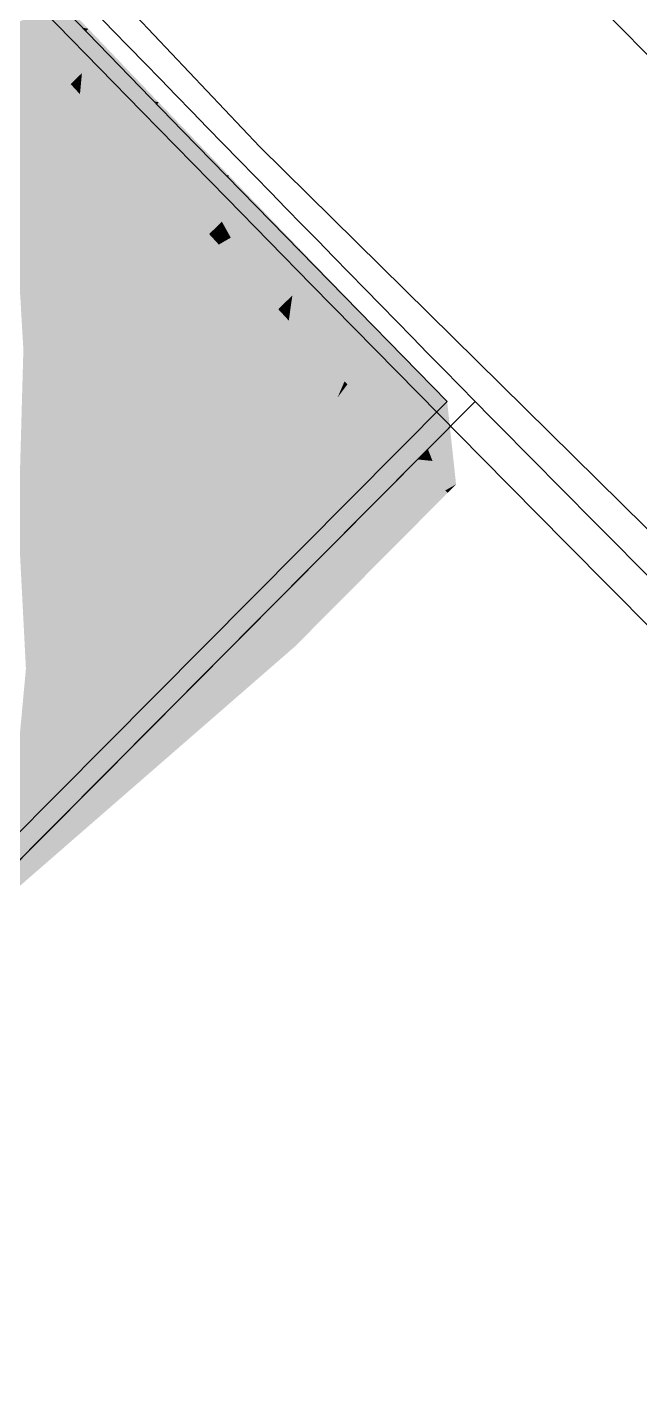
# Model space of a CAD drawing. Header units: millimetres. Extents: x 340454 to 342791, y 6993867 to 6995092.
# Drawn here: x 340845.39 to 340848.44, y 6994539.52 to 6994546.34 of the extents above; entities that cross this region are included whole.
import ezdxf

# ---------------------------------------------------------------- set-up
doc = ezdxf.new("R2010")
doc.units = ezdxf.units.MM
doc.header["$LTSCALE"] = 10
for name, color, linetype in [('A-MODELAGEM', 7, 'Continuous'), ('F-HZ-CORREDOR-FEAT', 2, 'Continuous'), ('URB-Calçadas', 2, 'Continuous'), ('URB-Quadras', 3, 'Continuous')]:
    doc.layers.add(name, color=color, linetype=linetype)
doc.layers.add('LOTES OK', color=7, linetype='Continuous', lineweight=0)
doc.layers.add('PDF2_0', color=9, linetype='Continuous', true_color=0x808080)

msp = doc.modelspace()

# ---------------------------------------------------------------- linework, layer by layer
at = {"layer": 'A-MODELAGEM', "color": 161, "linetype": 'Continuous', "lineweight": -3}
for points in [[(340845.6587, 6994546.3407), (340845.4175, 6994546.5896), (340845.4121, 6994546.3972)], [(340845.4318, 6994546.6035), (340845.4175, 6994546.5896), (340845.69, 6994546.3336)], [(340845.69, 6994546.3336), (340845.4175, 6994546.5896), (340845.6587, 6994546.3407)], [(340845.4121, 6994546.3972), (340845.3222, 6994546.3615), (340845.4085, 6994546.2677)], [(340845.6587, 6994546.3407), (340845.4121, 6994546.3972), (340845.4085, 6994546.2677)], [(340845.3173, 6994545.5586), (340845.3924, 6994545.6906), (340845.3222, 6994546.3615)], [(340845.3924, 6994545.6906), (340845.4085, 6994546.2677), (340845.3222, 6994546.3615)], [(340845.6587, 6994546.3407), (340845.4085, 6994546.2677), (340845.6578, 6994546.113)], [(340845.6774, 6994546.3214), (340845.6587, 6994546.3407), (340845.6578, 6994546.113)], [(340845.7718, 6994546.2242), (340845.6774, 6994546.3214), (340845.6578, 6994546.113)], [(340845.69, 6994546.3336), (340845.6587, 6994546.3407), (340845.6774, 6994546.3214)], [(340845.7836, 6994546.2357), (340845.69, 6994546.3336), (340845.6774, 6994546.3214)], [(340845.7836, 6994546.2357), (340845.6774, 6994546.3214), (340845.7718, 6994546.2242)], [(340845.3924, 6994545.6906), (340845.6014, 6994546.058), (340845.4085, 6994546.2677)], [(340845.6578, 6994546.113), (340845.4085, 6994546.2677), (340845.6014, 6994546.058)], [(340846.0411, 6994545.967), (340845.7836, 6994546.2357), (340845.7718, 6994546.2242)], [(340845.7718, 6994546.2242), (340845.6578, 6994546.113), (340845.7481, 6994546.0277)], [(340845.7718, 6994546.2242), (340845.7481, 6994546.0277), (340845.7894, 6994546.0191)], [(340846.0411, 6994545.967), (340845.7718, 6994546.2242), (340846.0168, 6994545.9721)], [(340846.0168, 6994545.9721), (340845.7718, 6994546.2242), (340845.7894, 6994546.0191)], [(340845.6578, 6994546.113), (340845.6014, 6994546.058), (340845.6517, 6994546.0476)], [(340845.7481, 6994546.0277), (340845.6578, 6994546.113), (340845.6517, 6994546.0476)], [(340845.3924, 6994545.6906), (340845.6479, 6994546.0076), (340845.6014, 6994546.058)], [(340845.6517, 6994546.0476), (340845.6014, 6994546.058), (340845.6479, 6994546.0076)], [(340845.7481, 6994546.0277), (340845.6517, 6994546.0476), (340845.6479, 6994546.0076)], [(340845.7481, 6994546.0277), (340845.6479, 6994546.0076), (340845.7344, 6994545.9138)], [(340845.7894, 6994546.0191), (340845.7481, 6994546.0277), (340845.7344, 6994545.9138)], [(340845.5575, 6994545.0462), (340845.6479, 6994546.0076), (340845.3924, 6994545.6906)], [(340845.5575, 6994545.0462), (340845.6479, 6994545.1942), (340845.6479, 6994546.0076)], [(340845.6479, 6994545.1942), (340845.7344, 6994545.9138), (340845.6479, 6994546.0076)], [(340845.7894, 6994546.0191), (340845.7344, 6994545.9138), (340845.8049, 6994545.8373)], [(340846.0168, 6994545.9721), (340845.7894, 6994546.0191), (340845.8049, 6994545.8373)], [(340846.0311, 6994545.9573), (340846.0168, 6994545.9721), (340845.8049, 6994545.8373)], [(340846.0311, 6994545.9573), (340845.8049, 6994545.8373), (340846.0321, 6994545.7669)], [(340846.0411, 6994545.967), (340846.0168, 6994545.9721), (340846.0311, 6994545.9573)], [(340846.0411, 6994545.967), (340846.0311, 6994545.9573), (340846.1358, 6994545.8683)], [(340846.1265, 6994545.8593), (340846.0311, 6994545.9573), (340846.0321, 6994545.7669)], [(340846.1358, 6994545.8683), (340846.0311, 6994545.9573), (340846.1265, 6994545.8593)], [(340845.6479, 6994545.1942), (340845.834, 6994545.4988), (340845.7344, 6994545.9138)], [(340845.834, 6994545.4988), (340845.8049, 6994545.8373), (340845.7344, 6994545.9138)], [(340846.0321, 6994545.7669), (340845.8049, 6994545.8373), (340845.9468, 6994545.6835)], [(340845.834, 6994545.4988), (340845.9468, 6994545.6835), (340845.8049, 6994545.8373)], [(340846.1265, 6994545.8593), (340846.0321, 6994545.7669), (340846.1205, 6994545.6513)], [(340846.3749, 6994545.6041), (340846.1265, 6994545.8593), (340846.1205, 6994545.6513)], [(340846.3928, 6994545.6008), (340846.1358, 6994545.8683), (340846.1265, 6994545.8593)], [(340846.3928, 6994545.6008), (340846.1265, 6994545.8593), (340846.3749, 6994545.6041)], [(340846.0321, 6994545.7669), (340845.9468, 6994545.6835), (340846.0326, 6994545.6676)], [(340846.0321, 6994545.7669), (340846.0326, 6994545.6676), (340846.1205, 6994545.6513)], [(340845.3656, 6994544.7319), (340845.3924, 6994545.6906), (340845.3173, 6994545.5586)], [(340845.3656, 6994544.7319), (340845.5575, 6994545.0462), (340845.3924, 6994545.6906)], [(340845.834, 6994545.4988), (340846.033, 6994545.5902), (340845.9468, 6994545.6835)], [(340846.0326, 6994545.6676), (340845.9468, 6994545.6835), (340846.033, 6994545.5902)], [(340846.1205, 6994545.6513), (340846.0326, 6994545.6676), (340846.033, 6994545.5902)], [(340846.1205, 6994545.6513), (340846.033, 6994545.5902), (340846.1162, 6994545.5001)], [(340846.3749, 6994545.6041), (340846.1205, 6994545.6513), (340846.1162, 6994545.5001)], [(340846.0363, 6994544.9181), (340846.033, 6994545.5902), (340845.834, 6994545.4988)], [(340846.0363, 6994544.9181), (340846.1025, 6994545.0192), (340846.033, 6994545.5902)], [(340846.1025, 6994545.0192), (340846.1162, 6994545.5001), (340846.033, 6994545.5902)], [(340846.3749, 6994545.6041), (340846.1162, 6994545.5001), (340846.3559, 6994545.3715)], [(340846.3853, 6994545.5934), (340846.3749, 6994545.6041), (340846.3559, 6994545.3715)], [(340846.3853, 6994545.5934), (340846.3559, 6994545.3715), (340846.3945, 6994545.4093)], [(340846.3928, 6994545.6008), (340846.3749, 6994545.6041), (340846.3853, 6994545.5934)], [(340846.3928, 6994545.6008), (340846.3853, 6994545.5934), (340846.4883, 6994545.5013)], [(340846.4815, 6994545.4947), (340846.3853, 6994545.5934), (340846.3945, 6994545.4093)], [(340846.4883, 6994545.5013), (340846.3853, 6994545.5934), (340846.4815, 6994545.4947)], [(340845.9014, 6994544.7121), (340845.834, 6994545.4988), (340845.6479, 6994545.1942)], [(340845.9014, 6994544.7121), (340846.0363, 6994544.9181), (340845.834, 6994545.4988)], [(340846.1025, 6994545.0192), (340846.2925, 6994545.3093), (340846.1162, 6994545.5001)], [(340846.3559, 6994545.3715), (340846.1162, 6994545.5001), (340846.2925, 6994545.3093)], [(340846.4815, 6994545.4947), (340846.3945, 6994545.4093), (340846.4825, 6994545.278)], [(340846.7449, 6994545.2348), (340846.4883, 6994545.5013), (340846.4815, 6994545.4947)], [(340846.7449, 6994545.2348), (340846.4815, 6994545.4947), (340846.7331, 6994545.2368)], [(340846.7331, 6994545.2368), (340846.4815, 6994545.4947), (340846.4825, 6994545.278)], [(340846.3945, 6994545.4093), (340846.3559, 6994545.3715), (340846.4003, 6994545.2916)], [(340846.3945, 6994545.4093), (340846.4003, 6994545.2916), (340846.4825, 6994545.278)], [(340846.3559, 6994545.3715), (340846.2925, 6994545.3093), (340846.3465, 6994545.3004)], [(340846.3559, 6994545.3715), (340846.3465, 6994545.3004), (340846.4003, 6994545.2916)], [(340846.1025, 6994545.0192), (340846.3407, 6994545.2569), (340846.2925, 6994545.3093)], [(340846.3465, 6994545.3004), (340846.2925, 6994545.3093), (340846.3407, 6994545.2569)], [(340846.4003, 6994545.2916), (340846.3465, 6994545.3004), (340846.3407, 6994545.2569)], [(340846.4003, 6994545.2916), (340846.3407, 6994545.2569), (340846.4056, 6994545.1863)], [(340846.4825, 6994545.278), (340846.4003, 6994545.2916), (340846.4056, 6994545.1863)], [(340846.4825, 6994545.278), (340846.4056, 6994545.1863), (340846.4834, 6994545.1018)], [(340846.7331, 6994545.2368), (340846.4825, 6994545.278), (340846.4834, 6994545.1018)], [(340846.219, 6994544.3379), (340846.3407, 6994545.2569), (340846.1025, 6994545.0192)], [(340846.219, 6994544.3379), (340846.4056, 6994545.1863), (340846.3407, 6994545.2569)], [(340846.7331, 6994545.2368), (340846.4834, 6994545.1018), (340846.7077, 6994545.0034)], [(340846.7398, 6994545.2299), (340846.7331, 6994545.2368), (340846.7077, 6994545.0034)], [(340846.837, 6994545.1304), (340846.7398, 6994545.2299), (340846.7077, 6994545.0034)], [(340846.7449, 6994545.2348), (340846.7331, 6994545.2368), (340846.7398, 6994545.2299)], [(340846.7449, 6994545.2348), (340846.7398, 6994545.2299), (340846.8413, 6994545.1347)], [(340846.8413, 6994545.1347), (340846.7398, 6994545.2299), (340846.837, 6994545.1304)], [(340845.52, 6994544.1296), (340845.6479, 6994545.1942), (340845.5575, 6994545.0462)], [(340845.52, 6994544.1296), (340845.9014, 6994544.7121), (340845.6479, 6994545.1942)], [(340846.219, 6994544.3379), (340846.4328, 6994544.6427), (340846.4056, 6994545.1863)], [(340846.4328, 6994544.6427), (340846.4834, 6994545.1018), (340846.4056, 6994545.1863)], [(340846.4328, 6994544.6427), (340846.4852, 6994544.7174), (340846.4834, 6994545.1018)], [(340846.7077, 6994545.0034), (340846.4834, 6994545.1018), (340846.6374, 6994544.9343)], [(340846.4852, 6994544.7174), (340846.6374, 6994544.9343), (340846.4834, 6994545.1018)], [(340846.837, 6994545.1304), (340846.7077, 6994545.0034), (340846.7913, 6994544.9124)], [(340847.0919, 6994544.8697), (340846.837, 6994545.1304), (340846.7913, 6994544.9124)], [(340847.0978, 6994544.8688), (340846.8413, 6994545.1347), (340846.837, 6994545.1304)], [(340847.0978, 6994544.8688), (340846.837, 6994545.1304), (340847.0919, 6994544.8697)], [(340845.4632, 6994544.043), (340845.5575, 6994545.0462), (340845.3656, 6994544.7319)], [(340845.4632, 6994544.043), (340845.52, 6994544.1296), (340845.5575, 6994545.0462)], [(340846.0773, 6994544.1359), (340846.1025, 6994545.0192), (340846.0363, 6994544.9181)], [(340846.0773, 6994544.1359), (340846.219, 6994544.3379), (340846.1025, 6994545.0192)], [(340846.7077, 6994545.0034), (340846.6374, 6994544.9343), (340846.6966, 6994544.9259)], [(340846.7077, 6994545.0034), (340846.6966, 6994544.9259), (340846.7913, 6994544.9124)], [(340846.4852, 6994544.7174), (340846.6898, 6994544.8774), (340846.6374, 6994544.9343)], [(340846.6966, 6994544.9259), (340846.6374, 6994544.9343), (340846.6898, 6994544.8774)], [(340846.0404, 6994544.0834), (340846.0363, 6994544.9181), (340845.9014, 6994544.7121)], [(340846.0404, 6994544.0834), (340846.0773, 6994544.1359), (340846.0363, 6994544.9181)], [(340846.5658, 6994544.0047), (340846.6898, 6994544.8774), (340846.4852, 6994544.7174)], [(340846.5658, 6994544.0047), (340846.615, 6994544.0702), (340846.6898, 6994544.8774)], [(340846.615, 6994544.0702), (340846.7665, 6994544.7939), (340846.6898, 6994544.8774)], [(340846.7913, 6994544.9124), (340846.6966, 6994544.9259), (340846.6898, 6994544.8774)], [(340846.7913, 6994544.9124), (340846.6898, 6994544.8774), (340846.7665, 6994544.7939)], [(340847.0919, 6994544.8697), (340846.7913, 6994544.9124), (340846.7665, 6994544.7939)], [(340847.0919, 6994544.8697), (340846.7665, 6994544.7939), (340846.9683, 6994544.5746)], [(340847.0952, 6994544.8663), (340847.0919, 6994544.8697), (340846.9683, 6994544.5746)], [(340847.0952, 6994544.8663), (340846.9683, 6994544.5746), (340847.1458, 6994544.7202)], [(340847.0978, 6994544.8688), (340847.0919, 6994544.8697), (340847.0952, 6994544.8663)], [(340847.1947, 6994544.7684), (340847.0978, 6994544.8688), (340847.0952, 6994544.8663)], [(340847.1928, 6994544.7665), (340847.0952, 6994544.8663), (340847.1458, 6994544.7202)], [(340847.1947, 6994544.7684), (340847.0952, 6994544.8663), (340847.1928, 6994544.7665)], [(340846.615, 6994544.0702), (340846.9331, 6994544.4938), (340846.7665, 6994544.7939)], [(340846.7665, 6994544.7939), (340846.9331, 6994544.4938), (340846.9683, 6994544.5746)], [(340845.3412, 6994543.8566), (340845.4632, 6994544.043), (340845.3656, 6994544.7319)], [(340847.1928, 6994544.7665), (340847.1458, 6994544.7202), (340847.2439, 6994544.528)], [(340847.4513, 6994544.5031), (340847.1947, 6994544.7684), (340847.1928, 6994544.7665)], [(340847.4513, 6994544.5031), (340847.1928, 6994544.7665), (340847.4509, 6994544.5031)], [(340847.4509, 6994544.5031), (340847.1928, 6994544.7665), (340847.2773, 6994544.524)], [(340847.1928, 6994544.7665), (340847.2439, 6994544.528), (340847.2773, 6994544.524)], [(340845.52, 6994544.1296), (340845.9646, 6994543.9753), (340845.9014, 6994544.7121)], [(340845.9646, 6994543.9753), (340846.0404, 6994544.0834), (340845.9014, 6994544.7121)], [(340846.489, 6994543.9024), (340846.4852, 6994544.7174), (340846.4328, 6994544.6427)], [(340846.489, 6994543.9024), (340846.5658, 6994544.0047), (340846.4852, 6994544.7174)], [(340847.1458, 6994544.7202), (340846.9683, 6994544.5746), (340846.9824, 6994544.5593)], [(340847.1458, 6994544.7202), (340846.9824, 6994544.5593), (340847.2109, 6994544.5319)], [(340847.1458, 6994544.7202), (340847.2109, 6994544.5319), (340847.2439, 6994544.528)], [(340846.219, 6994544.3379), (340846.4709, 6994543.8784), (340846.4328, 6994544.6427)], [(340846.4709, 6994543.8784), (340846.489, 6994543.9024), (340846.4328, 6994544.6427)], [(340846.9331, 6994544.4938), (340846.9824, 6994544.5593), (340846.9683, 6994544.5746)], [(340846.9331, 6994544.4938), (340847.263, 6994544.2549), (340846.9824, 6994544.5593)], [(340847.2109, 6994544.5319), (340846.9824, 6994544.5593), (340847.263, 6994544.2549)], [(340847.2439, 6994544.528), (340847.2109, 6994544.5319), (340847.2954, 6994544.2876)], [(340847.2109, 6994544.5319), (340847.263, 6994544.2549), (340847.2954, 6994544.2876)], [(340847.2773, 6994544.524), (340847.2439, 6994544.528), (340847.3429, 6994544.3354)], [(340847.2439, 6994544.528), (340847.2954, 6994544.2876), (340847.3429, 6994544.3354)], [(340847.4509, 6994544.5031), (340847.2773, 6994544.524), (340847.3429, 6994544.3354)], [(340846.491, 6994543.4777), (340846.9331, 6994544.4938), (340846.615, 6994544.0702)], [(340846.491, 6994543.4777), (340847.263, 6994544.2549), (340846.9331, 6994544.4938)], [(340847.4511, 6994544.5029), (340847.4509, 6994544.5031), (340847.3429, 6994544.3354)], [(340847.4511, 6994544.5029), (340847.3429, 6994544.3354), (340847.4241, 6994544.4171)], [(340847.48, 6994544.4734), (340847.4511, 6994544.5029), (340847.4241, 6994544.4171)], [(340847.48, 6994544.4734), (340847.4241, 6994544.4171), (340847.4934, 6994544.3482)], [(340847.4513, 6994544.5031), (340847.4509, 6994544.5031), (340847.4511, 6994544.5029)], [(340847.48, 6994544.4734), (340847.4513, 6994544.5031), (340847.4511, 6994544.5029)], [(340847.4934, 6994544.3482), (340847.4241, 6994544.4171), (340847.3429, 6994544.3354)], [(340846.0911, 6994543.3728), (340846.219, 6994544.3379), (340846.0773, 6994544.1359)], [(340846.0911, 6994543.3728), (340846.4709, 6994543.8784), (340846.219, 6994544.3379)], [(340847.3827, 6994544.239), (340847.3429, 6994544.3354), (340847.2954, 6994544.2876)], [(340847.4934, 6994544.3482), (340847.3429, 6994544.3354), (340847.4115, 6994544.2673)], [(340847.4115, 6994544.2673), (340847.3429, 6994544.3354), (340847.3827, 6994544.239)], [(340847.513, 6994544.1665), (340847.4934, 6994544.3482), (340847.4115, 6994544.2673)], [(340846.9818, 6994543.7543), (340847.263, 6994544.2549), (340846.491, 6994543.4777)], [(340846.9818, 6994543.7543), (340847.3278, 6994544.1847), (340847.263, 6994544.2549)], [(340847.3635, 6994544.22), (340847.2954, 6994544.2876), (340847.263, 6994544.2549)], [(340847.3635, 6994544.22), (340847.263, 6994544.2549), (340847.3278, 6994544.1847)], [(340847.3827, 6994544.239), (340847.2954, 6994544.2876), (340847.3635, 6994544.22)], [(340847.513, 6994544.1665), (340847.4115, 6994544.2673), (340847.3827, 6994544.239)], [(340847.4708, 6994544.0299), (340847.3278, 6994544.1847), (340846.9818, 6994543.7543)], [(340847.4068, 6994544.1769), (340847.3635, 6994544.22), (340847.3278, 6994544.1847)], [(340847.4708, 6994544.0299), (340847.4068, 6994544.1769), (340847.3278, 6994544.1847)], [(340847.4068, 6994544.1769), (340847.3827, 6994544.239), (340847.3635, 6994544.22)], [(340847.513, 6994544.1665), (340847.3827, 6994544.239), (340847.4068, 6994544.1769)], [(340845.4056, 6994543.1785), (340845.52, 6994544.1296), (340845.4632, 6994544.043)], [(340845.4056, 6994543.1785), (340845.9646, 6994543.9753), (340845.52, 6994544.1296)], [(340846.0541, 6994543.3234), (340846.0773, 6994544.1359), (340846.0404, 6994544.0834)], [(340846.0541, 6994543.3234), (340846.0911, 6994543.3728), (340846.0773, 6994544.1359)], [(340847.513, 6994544.1665), (340847.4068, 6994544.1769), (340847.5244, 6994544.0601)], [(340847.5244, 6994544.0601), (340847.4068, 6994544.1769), (340847.4708, 6994544.0299)], [(340846.0443, 6994543.3104), (340846.0404, 6994544.0834), (340845.9646, 6994543.9753)], [(340846.0443, 6994543.3104), (340846.0541, 6994543.3234), (340846.0404, 6994544.0834)], [(340846.491, 6994543.4777), (340846.615, 6994544.0702), (340846.5658, 6994544.0047)], [(340847.5244, 6994544.0601), (340847.4708, 6994544.0299), (340847.4822, 6994544.0175)], [(340845.3783, 6994543.1396), (340845.4632, 6994544.043), (340845.3412, 6994543.8566)], [(340845.3783, 6994543.1396), (340845.4056, 6994543.1785), (340845.4632, 6994544.043)], [(340845.4056, 6994543.1785), (340846.0239, 6994543.2833), (340845.9646, 6994543.9753)], [(340846.0239, 6994543.2833), (340846.0443, 6994543.3104), (340845.9646, 6994543.9753)], [(340846.491, 6994543.4777), (340846.5658, 6994544.0047), (340846.489, 6994543.9024)], [(340846.72, 6994543.2502), (340847.4822, 6994544.0175), (340846.9818, 6994543.7543)], [(340847.4822, 6994544.0175), (340847.4708, 6994544.0299), (340846.9818, 6994543.7543)], [(340846.0911, 6994543.3728), (340846.491, 6994543.4777), (340846.4709, 6994543.8784)], [(340846.491, 6994543.4777), (340846.489, 6994543.9024), (340846.4709, 6994543.8784)], [(340846.6403, 6994543.3294), (340846.9818, 6994543.7543), (340846.491, 6994543.4777)], [(340846.72, 6994543.2502), (340846.9818, 6994543.7543), (340846.6403, 6994543.3294)], [(340846.0457, 6994543.0294), (340846.491, 6994543.4777), (340846.0911, 6994543.3728)], [(340846.2422, 6994542.8342), (340846.491, 6994543.4777), (340846.0457, 6994543.0294)], [(340846.2422, 6994542.8342), (340846.6403, 6994543.3294), (340846.491, 6994543.4777)], [(340846.0457, 6994543.0294), (340846.0911, 6994543.3728), (340846.0541, 6994543.3234)], [(340846.0457, 6994543.0294), (340846.0443, 6994543.3104), (340846.0239, 6994543.2833)], [(340846.0457, 6994543.0294), (340846.0541, 6994543.3234), (340846.0443, 6994543.3104)], [(340846.72, 6994543.2502), (340846.6403, 6994543.3294), (340846.2422, 6994542.8342)], [(340845.3028, 6994542.3232), (340846.0239, 6994543.2833), (340845.4056, 6994543.1785)], [(340845.3028, 6994542.3232), (340846.0457, 6994543.0294), (340846.0239, 6994543.2833)], [(340845.3028, 6994542.3232), (340845.4056, 6994543.1785), (340845.3783, 6994543.1396)], [(340845.2971, 6994542.2758), (340846.0457, 6994543.0294), (340845.3028, 6994542.3232)], [(340845.4391, 6994542.1348), (340846.0457, 6994543.0294), (340845.2971, 6994542.2758)], [(340846.2422, 6994542.8342), (340846.0457, 6994543.0294), (340845.4391, 6994542.1348)], [(340845.4391, 6994542.1348), (340845.2971, 6994542.2758), (340844.636, 6994541.4354)]]:
    msp.add_solid(points, dxfattribs=at)
at = {"layer": 'F-HZ-CORREDOR-FEAT', "color": 2, "linetype": 'Continuous', "lineweight": -3}
msp.add_polyline3d([(340847.48, 6994544.4734, 723.417), (340846.1594, 6994545.8254, 723.5558), (340844.844, 6994547.1824, 723.6947), (340843.5338, 6994548.5444, 723.8335), (340842.2288, 6994549.9114, 723.9724), (340840.929, 6994551.2833, 724.1112), (340839.6344, 6994552.6602, 724.25), (340838.3451, 6994554.0421, 724.3889), (340838.3451, 6994554.0421, 724.3889), (340837.6863, 6994554.7522, 724.46), (340833.2972, 6994550.7033, 724.7594), (340815.741, 6994534.5077, 725.957), (340815.5398, 6994512.3191, 727.2746), (340843.3485, 6994540.3142, 723.916), (340847.48, 6994544.4734, 723.417)], dxfattribs=at)
at = {"layer": 'LOTES OK', "lineweight": 20}
for points in [[(340847.6205, 6994544.4729, -0.007256), (340837.6919, 6994554.8934), (340815.6414, 6994534.5519), (340815.4376, 6994512.0743), (340847.6205, 6994544.4729, -0.008286)], [(340857.9033, 6994534.3942, -0.008295), (340847.6205, 6994544.4729), (340815.4376, 6994512.0743), (340815.191, 6994484.8738), (340857.9033, 6994534.3942, -0.008295)]]:
    msp.add_lwpolyline(points, format="xyb", close=True, dxfattribs=at)
at = {"layer": 'PDF2_0', "color": 250, "lineweight": 25, "true_color": 0x333333}
msp.add_lwpolyline([(340793.8679, 6994609.421, -0.134913), (340797.4816, 6994605.9634), (340808.594, 6994589.942), (340820.6775, 6994574.6454), (340833.2468, 6994559.8324), (340846.5449, 6994545.7449), (340850.564, 6994541.7771)], format="xyb", dxfattribs=at)
at = {"layer": 'URB-Calçadas', "lineweight": 0}
msp.add_lwpolyline([(340947.0065, 6994560.7635, -0.090606), (340859.9118, 6994651.5115, 0.43018), (340849.1864, 6994653.3986), (340808.9804, 6994623.5669, 0.451105), (340807.6359, 6994613.6446, 0.090816), (340911.779, 6994506.658, 0.478228), (340922.1707, 6994508.3534), (340948.9543, 6994550.6713, 0.396473)], format="xyb", close=True, dxfattribs=at)
msp.add_lwpolyline([(340906.482, 6994496.9303, -0.090947), (340799.1113, 6994606.609, 0.475649), (340788.8447, 6994608.7223), (340739.9303, 6994572.5019, 0.267986), (340737.9382, 6994567.9152, -0.173456), (340714.4702, 6994467.4916, 0.151029)], format="xyb", dxfattribs=at)
at = {"layer": 'URB-Quadras', "color": 252, "lineweight": 0}
msp.add_lwpolyline([(340912.9374, 6994508.2884, -0.090816), (340809.2969, 6994614.7586, -0.400356), (340810.47, 6994621.5592), (340850.6761, 6994651.3909, -0.43018), (340857.8263, 6994650.1328, 0.090606), (340945.5433, 6994558.7364, -0.396473), (340946.8418, 6994552.0083), (340920.0582, 6994509.6904, -0.42996)], format="xyb", close=True, dxfattribs=at)
msp.add_lwpolyline([(340815.2411, 6994491.9257, 0.038213), (340872.813, 6994444.8145, 0.427498), (340879.8998, 6994446.2404), (340906.6702, 6994488.5375, 0.399537), (340905.3286, 6994495.2964, -0.090947), (340797.4532, 6994605.4907, 0.427165), (340790.3324, 6994606.7132), (340742.1055, 6994571.0018, 0.26508), (340740.1075, 6994566.4691, -0.172307), (340715.6107, 6994465.5763, -0.089172), (340715.6107, 6994465.5763, -2.016247), (340701.9174, 6994473.7042, 0.157194), (340704.2699, 6994475.6737, 0.197995), (340722.4662, 6994581.0288, 0.104869), (340721.6035, 6994582.9154), (340685.6056, 6994631.4815, 0.2535), (340684.7421, 6994631.8842, -0.18056), (340678.0121, 6994633.9449)], format="xyb", dxfattribs=at)

doc.saveas('drawing.dxf')
